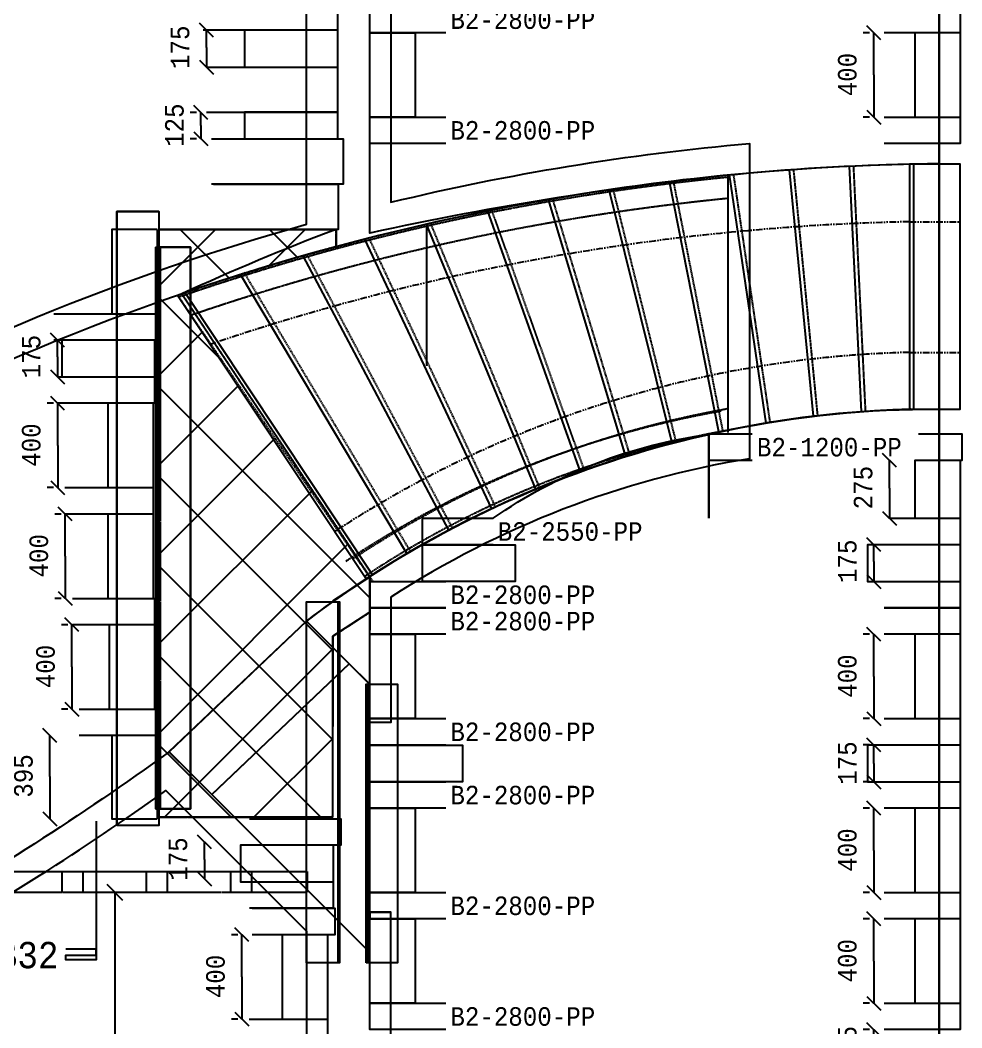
# Model space of a CAD drawing. Extents: x 0 to 40200, y 0 to 28450.
# Drawn here: x 17401 to 21867, y 15814 to 20593 of the extents above; entities that cross this region are included whole.
import ezdxf

# ---------------------------------------------------------------- set-up
doc = ezdxf.new("R2010")
doc.units = 0
doc.linetypes.add('HIDDEN2', pattern=[4.7625, 3.175, -1.5875])
doc.linetypes.add('PHANTOM', pattern=[63.5, 31.75, -6.35, 6.35, -6.35, 6.35, -6.35])
for name, color, linetype in [('BEAMS', 7, 'CONTINUOUS'), ('BLOCKS', 7, 'CONTINUOUS'), ('PAVING', 7, 'CONTINUOUS'), ('TITLE_BLOCK', 7, 'CONTINUOUS'), ('WALL$5', 7, 'CONTINUOUS')]:
    doc.layers.add(name, color=color, linetype=linetype)
doc.styles.add('CADFONT1', font='monotxt.shx', dxfattribs={"width": 0.901937})
doc.dimstyles.new('EXPERTCAD-ISO', dxfattribs={"dimtxt": 100, "dimasz": 127, "dimexe": 50, "dimexo": 50, "dimgap": 50, "dimtad": 1, "dimdec": 4, "dimzin": 0, "dimtxsty": 'STANDARD', "dimblk": 'EXPERTCADARROW', "dimblk1": 'EXPERTCADARROW', "dimblk2": 'EXPERTCADARROW', "dimcen": 0.09, "dimclrd": 92, "dimclre": 92, "dimclrt": 92, "dimazin": 3, "dimtfac": 1, "dimtdec": 4, "dimtmove": 0, "dimatfit": 3, "dimtolj": 1, "dimtzin": 0})

# ---------------------------------------------------------------- blocks, each defined once
blk = doc.blocks.new('*X8')
at = {"layer": 'BEAMS', "color": 92, "linetype": 'CONTINUOUS'}
for points in [[(16100, 16455.5), (16100, 16555.5)], [(16500, 16455.5), (16500, 16555.5)], [(16900, 16455.5), (16900, 16555.5)], [(17300, 16455.5), (17300, 16555.5)], [(17700, 16455.5), (17700, 16555.5)], [(18100, 16455.5), (18100, 16555.5)], [(18500, 16455.5), (18500, 16555.5)]]:
    blk.add_lwpolyline(points, dxfattribs=at)
blk = doc.blocks.new('*D22')
at = {"layer": 'BEAMS', "color": 92, "linetype": 'CONTINUOUS'}
for points in [[(17888.2, 16418), (17813.2, 16493)], [(17850.7, 14355.5), (17850.7, 16455.5)], [(17850.7, 14355.5), (17850.7, 12255.5)], [(17813.2, 12293), (17888.2, 12218)]]:
    blk.add_lwpolyline(points, dxfattribs=at)
at = {"layer": 'BEAMS', "color": 92, "linetype": 'CONTINUOUS', "insert": (17664.9, 14198), "char_height": 100, "attachment_point": 1, "rotation": 90, "style": 'CADFONT1'}
blk.add_mtext('4200', dxfattribs=at)
blk = doc.blocks.new('EXPERTCADARROW')
at = {"layer": 'TITLE_BLOCK', "color": 92, "linetype": 'CONTINUOUS'}
for points in [[(0, 0), (-1, 0)], [(-0.6, 0.6), (0.6, -0.6)]]:
    blk.add_lwpolyline(points, dxfattribs=at)
blk = doc.blocks.new('*D57')
at = {"layer": 'BEAMS', "color": 92, "linetype": 'CONTINUOUS'}
for points in [[(17679.3, 17692.6), (17613.3, 17758.6)], [(17626.3, 17725.6), (17596.3, 17725.6)], [(17646.3, 17525.6), (17646.3, 17725.6)], [(17646.3, 17525.6), (17646.3, 17325.6)], [(17613.3, 17358.6), (17679.3, 17292.6)], [(17626.3, 17325.6), (17596.3, 17325.6)]]:
    blk.add_lwpolyline(points, dxfattribs=at)
at = {"layer": 'BEAMS', "color": 92, "linetype": 'CONTINUOUS', "insert": (17476.7, 17424.4), "char_height": 88, "attachment_point": 1, "rotation": 90, "style": 'CADFONT1'}
blk.add_mtext('400', dxfattribs=at)
blk = doc.blocks.new('*D58')
at = {"layer": 'BEAMS', "color": 92, "linetype": 'CONTINUOUS'}
for points in [[(17574.8, 17167.6), (17508.8, 17233.6)], [(17541.8, 17006.4), (17541.8, 17200.6)], [(17541.8, 17006.4), (17541.8, 16805.5)], [(17508.8, 16838.5), (17574.8, 16772.5)]]:
    blk.add_lwpolyline(points, dxfattribs=at)
at = {"layer": 'BEAMS', "color": 92, "linetype": 'CONTINUOUS', "insert": (17372.2, 16905.2), "char_height": 88, "attachment_point": 1, "rotation": 90, "style": 'CADFONT1'}
blk.add_mtext('395', dxfattribs=at)
blk = doc.blocks.new('*D60')
at = {"layer": 'BEAMS', "color": 92, "linetype": 'CONTINUOUS'}
for points in [[(18432.5, 16255.5), (18402.5, 16255.5)], [(18485.5, 16222.5), (18419.5, 16288.5)], [(18452.5, 16055.5), (18452.5, 16255.5)], [(18452.5, 16055.5), (18452.5, 15855.5)], [(18419.5, 15888.5), (18485.5, 15822.5)], [(18432.5, 15855.5), (18402.5, 15855.5)]]:
    blk.add_lwpolyline(points, dxfattribs=at)
at = {"layer": 'BEAMS', "color": 92, "linetype": 'CONTINUOUS', "insert": (18282.9, 15954.3), "char_height": 88, "attachment_point": 1, "rotation": 90, "style": 'CADFONT1'}
blk.add_mtext('400', dxfattribs=at)
blk = doc.blocks.new('*D63')
at = {"layer": 'BEAMS', "color": 92, "linetype": 'CONTINUOUS'}
for points in [[(18307.7, 16661.9), (18241.7, 16727.9)], [(18274.7, 16612.4), (18274.7, 16694.9)], [(18274.7, 16612.4), (18274.7, 16519.9)], [(18241.7, 16552.9), (18307.7, 16486.9)]]:
    blk.add_lwpolyline(points, dxfattribs=at)
at = {"layer": 'BEAMS', "color": 92, "linetype": 'CONTINUOUS', "insert": (18105.1, 16511.2), "char_height": 88, "attachment_point": 1, "rotation": 90, "style": 'CADFONT1'}
blk.add_mtext('175', dxfattribs=at)
blk = doc.blocks.new('*D64')
at = {"layer": 'BEAMS', "color": 92, "linetype": 'CONTINUOUS'}
for points in [[(17611.7, 18742.6), (17545.7, 18808.6)], [(17558.7, 18775.6), (17528.7, 18775.6)], [(17578.7, 18575.6), (17578.7, 18775.6)], [(17578.7, 18575.6), (17578.7, 18375.6)], [(17545.7, 18408.6), (17611.7, 18342.6)], [(17558.7, 18375.6), (17528.7, 18375.6)]]:
    blk.add_lwpolyline(points, dxfattribs=at)
at = {"layer": 'BEAMS', "color": 92, "linetype": 'CONTINUOUS', "insert": (17409.1, 18474.4), "char_height": 88, "attachment_point": 1, "rotation": 90, "style": 'CADFONT1'}
blk.add_mtext('400', dxfattribs=at)
blk = doc.blocks.new('*D65')
at = {"layer": 'BEAMS', "color": 92, "linetype": 'CONTINUOUS'}
for points in [[(17647.6, 18217.6), (17581.6, 18283.6)], [(17594.6, 18250.6), (17564.6, 18250.6)], [(17614.6, 18050.6), (17614.6, 18250.6)], [(17614.6, 18050.6), (17614.6, 17850.6)], [(17581.6, 17883.6), (17647.6, 17817.6)], [(17594.6, 17850.6), (17564.6, 17850.6)]]:
    blk.add_lwpolyline(points, dxfattribs=at)
at = {"layer": 'BEAMS', "color": 92, "linetype": 'CONTINUOUS', "insert": (17445, 17949.4), "char_height": 88, "attachment_point": 1, "rotation": 90, "style": 'CADFONT1'}
blk.add_mtext('400', dxfattribs=at)
blk = doc.blocks.new('*D66')
at = {"layer": 'BEAMS', "color": 92, "linetype": 'CONTINUOUS'}
for points in [[(17611.4, 19042.6), (17545.4, 19108.6)], [(17578.4, 18995.2), (17578.4, 19075.6)], [(17578.4, 18995.2), (17578.4, 18900.6)], [(17545.4, 18933.6), (17611.4, 18867.6)]]:
    blk.add_lwpolyline(points, dxfattribs=at)
at = {"layer": 'BEAMS', "color": 92, "linetype": 'CONTINUOUS', "insert": (17408.8, 18894), "char_height": 88, "attachment_point": 1, "rotation": 90, "style": 'CADFONT1'}
blk.add_mtext('175', dxfattribs=at)
blk = doc.blocks.new('*D67')
at = {"layer": 'BEAMS', "color": 92, "linetype": 'CONTINUOUS'}
for points in [[(18290.8, 20122.1), (18224.8, 20188.1)], [(18237.8, 20155.1), (18207.8, 20155.1)], [(18257.8, 20092.8), (18257.8, 20155.1)], [(18257.8, 20092.8), (18257.8, 20030.6)], [(18237.8, 20030.6), (18207.8, 20030.6)], [(18224.8, 20063.6), (18290.8, 19997.6)]]:
    blk.add_lwpolyline(points, dxfattribs=at)
at = {"layer": 'BEAMS', "color": 92, "linetype": 'CONTINUOUS', "insert": (18088.2, 19991.6), "char_height": 88, "attachment_point": 1, "rotation": 90, "style": 'CADFONT1'}
blk.add_mtext('125', dxfattribs=at)
blk = doc.blocks.new('*D69')
at = {"layer": 'BEAMS', "color": 92, "linetype": 'CONTINUOUS'}
for points in [[(18317.3, 20512.1), (18251.3, 20578.1)], [(18284.3, 20462.4), (18284.3, 20545.1)], [(18284.3, 20462.4), (18284.3, 20370.1)], [(18251.3, 20403.1), (18317.3, 20337.1)]]:
    blk.add_lwpolyline(points, dxfattribs=at)
at = {"layer": 'BEAMS', "color": 92, "linetype": 'CONTINUOUS', "insert": (18114.7, 20361.2), "char_height": 88, "attachment_point": 1, "rotation": 90, "style": 'CADFONT1'}
blk.add_mtext('175', dxfattribs=at)
blk = doc.blocks.new('*D108')
at = {"layer": 'BEAMS', "color": 92, "linetype": 'CONTINUOUS'}
for points in [[(21482.1, 16297.1), (21416.1, 16363.1)], [(21429.1, 16330.1), (21399.1, 16330.1)], [(21449.1, 16130.1), (21449.1, 16330.1)], [(21449.1, 16130.1), (21449.1, 15930.1)], [(21416.1, 15963.1), (21482.1, 15897.1)], [(21429.1, 15930.1), (21399.1, 15930.1)]]:
    blk.add_lwpolyline(points, dxfattribs=at)
at = {"layer": 'BEAMS', "color": 92, "linetype": 'CONTINUOUS', "insert": (21279.5, 16028.9), "char_height": 88, "attachment_point": 1, "rotation": 90, "style": 'CADFONT1'}
blk.add_mtext('400', dxfattribs=at)
blk = doc.blocks.new('*D111')
at = {"layer": 'BEAMS', "color": 92, "linetype": 'CONTINUOUS'}
for points in [[(21482.1, 15772.1), (21416.1, 15838.1)], [(21429.1, 15805.1), (21399.1, 15805.1)], [(21449.1, 15717.6), (21449.1, 15805.1)], [(21449.1, 15717.6), (21449.1, 15630.1)], [(21429.1, 15630.1), (21399.1, 15630.1)], [(21416.1, 15663.1), (21482.1, 15597.1)]]:
    blk.add_lwpolyline(points, dxfattribs=at)
at = {"layer": 'BEAMS', "color": 92, "linetype": 'CONTINUOUS', "insert": (21279.5, 15616.4), "char_height": 88, "attachment_point": 1, "rotation": 90, "style": 'CADFONT1'}
blk.add_mtext('175', dxfattribs=at)
blk = doc.blocks.new('*D112')
at = {"layer": 'BEAMS', "color": 92, "linetype": 'CONTINUOUS'}
for points in [[(21482.1, 17647.1), (21416.1, 17713.1)], [(21429.1, 17680.1), (21399.1, 17680.1)], [(21449.1, 17480.1), (21449.1, 17680.1)], [(21449.1, 17480.1), (21449.1, 17280.1)], [(21416.1, 17313.1), (21482.1, 17247.1)], [(21429.1, 17280.1), (21399.1, 17280.1)]]:
    blk.add_lwpolyline(points, dxfattribs=at)
at = {"layer": 'BEAMS', "color": 92, "linetype": 'CONTINUOUS', "insert": (21279.5, 17378.9), "char_height": 88, "attachment_point": 1, "rotation": 90, "style": 'CADFONT1'}
blk.add_mtext('400', dxfattribs=at)
blk = doc.blocks.new('*D113')
at = {"layer": 'BEAMS', "color": 92, "linetype": 'CONTINUOUS'}
for points in [[(21482.1, 17122.1), (21416.1, 17188.1)], [(21429.1, 17155.1), (21399.1, 17155.1)], [(21449.1, 17067.6), (21449.1, 17155.1)], [(21449.1, 17067.6), (21449.1, 16980.1)], [(21429.1, 16980.1), (21399.1, 16980.1)], [(21416.1, 17013.1), (21482.1, 16947.1)]]:
    blk.add_lwpolyline(points, dxfattribs=at)
at = {"layer": 'BEAMS', "color": 92, "linetype": 'CONTINUOUS', "insert": (21279.5, 16966.4), "char_height": 88, "attachment_point": 1, "rotation": 90, "style": 'CADFONT1'}
blk.add_mtext('175', dxfattribs=at)
blk = doc.blocks.new('*D114')
at = {"layer": 'BEAMS', "color": 92, "linetype": 'CONTINUOUS'}
for points in [[(21482.1, 16822.1), (21416.1, 16888.1)], [(21429.1, 16855.1), (21399.1, 16855.1)], [(21449.1, 16655.1), (21449.1, 16855.1)], [(21449.1, 16655.1), (21449.1, 16455.1)], [(21416.1, 16488.1), (21482.1, 16422.1)], [(21429.1, 16455.1), (21399.1, 16455.1)]]:
    blk.add_lwpolyline(points, dxfattribs=at)
at = {"layer": 'BEAMS', "color": 92, "linetype": 'CONTINUOUS', "insert": (21279.5, 16553.9), "char_height": 88, "attachment_point": 1, "rotation": 90, "style": 'CADFONT1'}
blk.add_mtext('400', dxfattribs=at)
blk = doc.blocks.new('*D122')
at = {"layer": 'BEAMS', "color": 92, "linetype": 'CONTINUOUS'}
for points in [[(21557, 18472.1), (21491, 18538.1)], [(21524, 18373.9), (21524, 18505.1)], [(21524, 18373.9), (21524, 18230.1)], [(21491, 18263.1), (21557, 18197.1)]]:
    blk.add_lwpolyline(points, dxfattribs=at)
at = {"layer": 'BEAMS', "color": 92, "linetype": 'CONTINUOUS', "insert": (21354.4, 18272.7), "char_height": 88, "attachment_point": 1, "rotation": 90, "style": 'CADFONT1'}
blk.add_mtext('275', dxfattribs=at)
blk = doc.blocks.new('*D123')
at = {"layer": 'BEAMS', "color": 92, "linetype": 'CONTINUOUS'}
for points in [[(21482.1, 18072.1), (21416.1, 18138.1)], [(21449.1, 18024.6), (21449.1, 18105.1)], [(21449.1, 18024.6), (21449.1, 17930.1)], [(21416.1, 17963.1), (21482.1, 17897.1)]]:
    blk.add_lwpolyline(points, dxfattribs=at)
at = {"layer": 'BEAMS', "color": 92, "linetype": 'CONTINUOUS', "insert": (21279.5, 17923.4), "char_height": 88, "attachment_point": 1, "rotation": 90, "style": 'CADFONT1'}
blk.add_mtext('175', dxfattribs=at)
blk = doc.blocks.new('*D124')
at = {"layer": 'BEAMS', "color": 92, "linetype": 'CONTINUOUS'}
for points in [[(21482.1, 20499.7), (21416.1, 20565.7)], [(21429.1, 20532.7), (21399.1, 20532.7)], [(21449.1, 20332.7), (21449.1, 20532.7)], [(21449.1, 20332.7), (21449.1, 20132.7)], [(21429.1, 20132.7), (21399.1, 20132.7)], [(21416.1, 20165.7), (21482.1, 20099.7)]]:
    blk.add_lwpolyline(points, dxfattribs=at)
at = {"layer": 'BEAMS', "color": 92, "linetype": 'CONTINUOUS', "insert": (21279.5, 20231.5), "char_height": 88, "attachment_point": 1, "rotation": 90, "style": 'CADFONT1'}
blk.add_mtext('400', dxfattribs=at)

msp = doc.modelspace()

# ---------------------------------------------------------------- hatches: boundary and pattern name
at = {"layer": 'BEAMS', "linetype": 'CONTINUOUS'}
h = msp.add_hatch(dxfattribs=at)
h.set_pattern_fill('ExpertCAD', color=92, scale=400, angle=450, style=0, pattern_type=0)
h.set_pattern_definition([(450, (0, 0), (-400, 1e-13), [])])
h.paths.add_polyline_path([(18761.27274, 16555.50053), (18761.27274, 16455.50053), (15709.88391, 16455.50053), (15709.88391, 16555.50053)])
at = {"layer": 'PAVING', "linetype": 'CONTINUOUS'}
h = msp.add_hatch(dxfattribs=at)
h.set_pattern_fill('ExpertCAD', color=1, scale=300, angle=-45, style=0, pattern_type=0)
h.set_pattern_definition([(-45, (0, 0), (212.132, 212.132), [])])
h.paths.add_polyline_path([(18058.68609, 16812.39419), (18882.88506, 16812.39419), (18884.30607, 17671.44799), (19059.11407, 17785.33973), (19058.5959, 17952.0946), (18147.74166, 19287.422), (18147.74166, 19287.422, -0.0172286447), (18899.11407, 19518.19488), (18899.11407, 19600.59903), (18058.68609, 19600.59903)])
h = msp.add_hatch(dxfattribs=at)
h.set_pattern_fill('ExpertCAD', color=1, scale=300, angle=45, style=0, pattern_type=0)
h.set_pattern_definition([(45, (0, 0), (-212.132, 212.132), [])])
h.paths.add_polyline_path([(18058.68609, 16812.39419), (18882.88506, 16812.39419), (18884.30607, 17671.44799), (19059.11407, 17785.33973), (19058.5959, 17952.0946), (18147.74166, 19287.422), (18147.74166, 19287.422, -0.0172286447), (18899.11407, 19518.19488), (18899.11407, 19600.59903), (18058.68609, 19600.59903)])

# ---------------------------------------------------------------- linework, layer by layer
at = {"layer": 'BEAMS', "color": 172, "linetype": 'CONTINUOUS'}
for points in [[(18269.23226, 20760.09903), (18906.38389, 20760.09903), (18906.38389, 20545.09903), (18269.23226, 20545.09903)], [(19419.11407, 20532.66723), (19059.11407, 20532.66723), (19059.11407, 20657.66723), (19419.11407, 20657.66723)], [(21499.11407, 20657.66723), (21859.11407, 20657.66723), (21859.11407, 20532.66723), (21499.11407, 20532.66723)], [(18284.26377, 20370.09903), (18905.46926, 20370.09903), (18905.46926, 20155.09903), (18284.26377, 20155.09903)], [(19419.11407, 20007.66723), (19059.11407, 20007.66723), (19059.11407, 20132.66723), (19419.11407, 20132.66723)], [(21499.11407, 20132.66723), (21859.11407, 20132.66723), (21859.11407, 20007.66723), (21499.11407, 20007.66723)], [(18307.79859, 20030.59903), (18932.04061, 20030.59903), (18932.04061, 19815.59903), (18307.79859, 19815.59903)], [(18318.07153, 19815.59903), (18908.40533, 19815.59903), (18908.40533, 19600.59903), (18318.07153, 19600.59903)], [(17560.94664, 19200.59903), (18051.22933, 19200.59903), (18051.22933, 19075.59903), (17560.94664, 19075.59903)], [(17578.43091, 18900.59903), (18037.78467, 18900.59903), (18037.78467, 18775.59903), (17578.43091, 18775.59903)], [(20873.10459, 18505.09175), (20666.86459, 18505.09175), (20666.86459, 18630.09175), (20873.10459, 18630.09175)], [(21660.62459, 18630.09175), (21866.86459, 18630.09175), (21866.86459, 18505.09175), (21660.62459, 18505.09175)], [(17612.54991, 18375.59903), (18031.00721, 18375.59903), (18031.00721, 18250.59903), (17612.54991, 18250.59903)], [(19643.56346, 18105.09175), (19308.80346, 18105.09175), (19308.80346, 18230.09175), (19643.56346, 18230.09175)], [(21524.04346, 18230.09175), (21858.80346, 18230.09175), (21858.80346, 18105.09175), (21524.04346, 18105.09175)], [(19419.11407, 17805.09175), (19059.11407, 17805.09175), (19059.11407, 17930.09175), (19419.11407, 17930.09175)], [(21499.11407, 17930.09175), (21859.11407, 17930.09175), (21859.11407, 17805.09175), (21499.11407, 17805.09175)], [(17648.45636, 17850.59903), (18037.29691, 17850.59903), (18037.29691, 17725.59903), (17648.45636, 17725.59903)], [(19419.11407, 17680.09175), (19059.11407, 17680.09175), (19059.11407, 17805.09175), (19419.11407, 17805.09175)], [(21499.11407, 17805.09175), (21859.11407, 17805.09175), (21859.11407, 17680.09175), (21499.11407, 17680.09175)], [(17680.16113, 17325.59903), (18047.6761, 17325.59903), (18047.6761, 17200.59903), (17680.16113, 17200.59903)], [(19419.11407, 17155.09175), (19059.11407, 17155.09175), (19059.11407, 17280.09175), (19419.11407, 17280.09175)], [(21499.11407, 17280.09175), (21859.11407, 17280.09175), (21859.11407, 17155.09175), (21499.11407, 17155.09175)], [(19419.11407, 16855.09175), (19059.11407, 16855.09175), (19059.11407, 16980.09175), (19419.11407, 16980.09175)], [(21499.11407, 16980.09175), (21859.11407, 16980.09175), (21859.11407, 16855.09175), (21499.11407, 16855.09175)], [(18489.18602, 16805.50053), (18921.85115, 16805.50053), (18921.85115, 16680.50053), (18489.18602, 16680.50053)], [(18488.08669, 16505.50053), (18885.83213, 16505.50053), (18885.83213, 16380.50053), (18488.08669, 16380.50053)], [(19419.11407, 16330.09175), (19059.11407, 16330.09175), (19059.11407, 16455.09175), (19419.11407, 16455.09175)], [(21499.11407, 16455.09175), (21859.11407, 16455.09175), (21859.11407, 16330.09175), (21499.11407, 16330.09175)], [(18501.32774, 16380.50053), (18893.71358, 16380.50053), (18893.71358, 16255.50053), (18501.32774, 16255.50053)], [(19419.11407, 15805.09175), (19059.11407, 15805.09175), (19059.11407, 15930.09175), (19419.11407, 15930.09175)], [(21499.11407, 15930.09175), (21859.11407, 15930.09175), (21859.11407, 15805.09175), (21499.11407, 15805.09175)], [(18486.41332, 15855.50053), (18858.67584, 15855.50053), (18858.67584, 15730.50053), (18486.41332, 15730.50053)]]:
    msp.add_lwpolyline(points, dxfattribs=at)
at = {"layer": 'BEAMS', "color": 1, "linetype": 'HIDDEN2'}
msp.add_lwpolyline([(18761.27274, 16555.50053), (18761.27274, 16455.50053), (15709.88391, 16455.50053), (15709.88391, 16555.50053), (18761.27274, 16555.50053)], dxfattribs=at)
at = {"layer": 'BLOCKS', "color": 11, "linetype": 'CONTINUOUS'}
for points in [[(18905.46926, 20545.09903), (18465.46926, 20545.09903), (18465.46926, 20370.09903), (18905.46926, 20370.09903)], [(18905.46926, 20545.09903), (18905.46926, 20370.09903)], [(19059.11407, 20132.66723), (19059.11407, 20532.66723)], [(19059.11407, 20532.66723), (19274.11407, 20532.66723), (19274.11407, 20132.66723), (19059.11407, 20132.66723)], [(21859.11407, 20532.66723), (21644.11407, 20532.66723), (21644.11407, 20132.66723), (21859.11407, 20132.66723)], [(21859.11407, 20532.66723), (21859.11407, 20132.66723)], [(18905.04061, 20155.59903), (18465.04061, 20155.59903), (18465.04061, 20030.59903), (18905.04061, 20030.59903)], [(18905.04061, 20155.59903), (18905.04061, 20030.59903)], [(18051.22933, 19600.59903), (17836.22933, 19600.59903), (17836.22933, 19200.59903), (18051.22933, 19200.59903)], [(18051.22933, 19600.59903), (18051.22933, 19200.59903)], [(18037.78467, 19075.59903), (17597.78467, 19075.59903), (17597.78467, 18900.59903), (18037.78467, 18900.59903)], [(18037.78467, 19075.59903), (18037.78467, 18900.59903)], [(18031.00721, 18775.59903), (17816.00721, 18775.59903), (17816.00721, 18375.59903), (18031.00721, 18375.59903)], [(18031.00721, 18775.59903), (18031.00721, 18375.59903)], [(20666.86459, 18230.09175), (20666.86459, 18505.09175)], [(21858.86459, 18505.09175), (21643.86459, 18505.09175), (21643.86459, 18230.09175), (21858.86459, 18230.09175)], [(21858.86459, 18505.09175), (21858.86459, 18230.09175)], [(18031.29691, 18250.59903), (17816.29691, 18250.59903), (17816.29691, 17850.59903), (18031.29691, 17850.59903)], [(18031.29691, 18250.59903), (18031.29691, 17850.59903)], [(19308.80346, 17930.09175), (19308.80346, 18105.09175)], [(19308.80346, 18105.09175), (19748.80346, 18105.09175), (19748.80346, 17930.09175), (19308.80346, 17930.09175)], [(21858.80346, 18105.09175), (21418.80346, 18105.09175), (21418.80346, 17930.09175), (21858.80346, 17930.09175)], [(21858.80346, 18105.09175), (21858.80346, 17930.09175)], [(18037.6761, 17725.59903), (17822.6761, 17725.59903), (17822.6761, 17325.59903), (18037.6761, 17325.59903)], [(18037.6761, 17725.59903), (18037.6761, 17325.59903)], [(19059.11407, 17280.09175), (19059.11407, 17680.09175)], [(19059.11407, 17680.09175), (19274.11407, 17680.09175), (19274.11407, 17280.09175), (19059.11407, 17280.09175)], [(21859.11407, 17680.09175), (21644.11407, 17680.09175), (21644.11407, 17280.09175), (21859.11407, 17280.09175)], [(21859.11407, 17680.09175), (21859.11407, 17280.09175)], [(18050.85115, 17200.50053), (17835.85115, 17200.50053), (17835.85115, 16805.50053), (18050.85115, 16805.50053)], [(18050.85115, 17200.50053), (18050.85115, 16805.50053)], [(19059.11407, 16980.09175), (19059.11407, 17155.09175)], [(19059.11407, 17155.09175), (19499.11407, 17155.09175), (19499.11407, 16980.09175), (19059.11407, 16980.09175)], [(21859.11407, 17155.09175), (21419.11407, 17155.09175), (21419.11407, 16980.09175), (21859.11407, 16980.09175)], [(21859.11407, 17155.09175), (21859.11407, 16980.09175)], [(19059.11407, 16455.09175), (19059.11407, 16855.09175)], [(19059.11407, 16855.09175), (19274.11407, 16855.09175), (19274.11407, 16455.09175), (19059.11407, 16455.09175)], [(21859.11407, 16855.09175), (21644.11407, 16855.09175), (21644.11407, 16455.09175), (21859.11407, 16455.09175)], [(21859.11407, 16855.09175), (21859.11407, 16455.09175)], [(18885.83213, 16680.50053), (18445.83213, 16680.50053), (18445.83213, 16505.50053), (18885.83213, 16505.50053)], [(18885.83213, 16680.50053), (18885.83213, 16505.50053)], [(19059.11407, 15930.09175), (19059.11407, 16330.09175)], [(19059.11407, 16330.09175), (19274.11407, 16330.09175), (19274.11407, 15930.09175), (19059.11407, 15930.09175)], [(21859.11407, 16330.09175), (21644.11407, 16330.09175), (21644.11407, 15930.09175), (21859.11407, 15930.09175)], [(21859.11407, 16330.09175), (21859.11407, 15930.09175)], [(18858.67584, 16255.50053), (18643.67584, 16255.50053), (18643.67584, 15855.50053), (18858.67584, 15855.50053)], [(18858.67584, 16255.50053), (18858.67584, 15855.50053)]]:
    msp.add_lwpolyline(points, dxfattribs=at)
for points in [[(20859.11407, 19867.11996), (20859.11407, 19867.11996, 0.0291259486), (19059.11407, 19582.66723), (19059.11407, 20007.66723)], [(19643.86459, 18230.09175), (19643.86459, 18230.09175, -0.1200170526), (20666.86459, 18628.36166), (20666.86459, 18230.09175)]]:
    msp.add_lwpolyline(points, format="xyb", dxfattribs=at)
at = {"layer": 'PAVING', "color": 2, "linetype": 'CONTINUOUS'}
for p, q in [((20859.11407, 20007.66723), (20859.11407, 19867.11996)), ((19328.0956, 19625.06721), (19328.0956, 18953.47102)), ((18759.11407, 17743.09175), (19058.10902, 17444.0968)), ((19058.13993, 17261.80341), (19058.10902, 17444.0968)), ((18106.42609, 17122.76948), (18206.61443, 17022.58115)), ((19058.13993, 16361.80341), (19158.13993, 16361.80341))]:
    msp.add_line(p, q, dxfattribs=at)
at = {"layer": 'PAVING', "color": 92, "linetype": 'CONTINUOUS'}
for p, q in [((21163.80614, 18714.16405), (21049.59115, 19882.47579)), ((21390.60901, 18735.85275), (21333.90041, 19899.43689)), ((21618.18534, 19909.28779), (21618.18534, 18747.06829)), ((20938.25669, 18682.05006), (20764.98156, 19858.34392)), ((20492.82286, 18586.84658), (20193.7742, 19788.11776)), ((20714.43781, 18639.58046), (20479.7986, 19826.93925)), ((20273.88046, 18523.96122), (19906.64756, 19741.69275)), ((20058.07351, 18451.05837), (19618.16757, 19687.43407)), ((19845.85828, 18368.29295), (19328.0956, 19625.06721)), ((19637.68346, 18275.84048), (19036.20867, 19554.27234)), ((19433.98927, 18173.89673), (18742.30302, 19474.68336)), ((19235.20653, 18062.6773), (18446.19818, 19385.88699)), ((18183.23706, 19299.61175), (19072.21656, 17962.1814))]:
    msp.add_line(p, q, dxfattribs=at)
at = {"layer": 'PAVING', "color": 13, "linetype": 'HIDDEN2'}
for p, q in [((21183.71125, 18716.10998), (21069.49625, 19884.42173)), ((21410.5853, 18736.82631), (21353.8767, 19900.41046)), ((21638.18534, 19909.28779), (21638.18534, 18747.06829)), ((20958.04317, 18684.96472), (20784.76804, 19861.25859)), ((20512.23053, 18591.67799), (20213.18187, 19792.94917)), ((20734.05837, 18643.45776), (20499.41916, 19830.81656)), ((20293.02868, 18529.73577), (19925.79579, 19747.4673)), ((20076.91633, 18457.76269), (19637.01039, 19694.1384)), ((19864.35045, 18375.91131), (19346.58778, 19632.68557)), ((19655.7806, 18284.3548), (19054.30581, 19562.78666)), ((19451.64796, 18183.28665), (18759.96172, 19484.07328)), ((19252.38449, 18072.92024), (18463.37614, 19396.12993)), ((18153.46122, 19278.81717), (18210.67567, 19192.74056)), ((18153.46122, 19278.81717), (18210.67567, 19192.74056)), ((18164.39783, 19298.49323), (19075.77024, 17927.37373))]:
    msp.add_line(p, q, dxfattribs=at)
at = {"layer": 'PAVING', "color": 13, "linetype": 'CONTINUOUS'}
for p, q in [((21759.11407, 18707.39419), (21759.11407, 19911.542)), ((19039.80346, 17945.35447), (18147.74166, 19287.422)), ((18759.11407, 17743.09175), (18106.98539, 17122.21018)), ((18308.75517, 16918.98997), (18961.62687, 17540.57896))]:
    msp.add_line(p, q, dxfattribs=at)
at = {"layer": 'PAVING', "color": 2, "linetype": 'HIDDEN2'}
msp.add_line((20759.11407, 18637.81384), (20759.11407, 19857.77083), dxfattribs=at)
at = {"layer": 'PAVING', "color": 13, "linetype": 'PHANTOM'}
for p, q in [((21618.18534, 19636.55437), (21859.11407, 19636.55437)), ((21618.18534, 19017.15614), (21859.11407, 19017.15614))]:
    msp.add_line(p, q, dxfattribs=at)
at = {"layer": 'PAVING', "color": 1, "linetype": 'CONTINUOUS'}
msp.add_lwpolyline([(21618.18534, 18747.06829), (21859.18534, 18747.06829), (21859.18534, 19909.28779), (21618.18534, 19909.28779)], dxfattribs=at)
at = {"layer": 'PAVING', "color": 2, "linetype": 'HIDDEN2'}
msp.add_lwpolyline([(18058.68609, 16812.39419), (18882.88506, 16812.39419), (18884.30607, 17671.44799), (19059.11407, 17785.33973), (19058.5959, 17952.0946), (18147.74166, 19287.422), (18147.74166, 19287.422, -0.0172286447), (18899.11407, 19518.19488), (18899.11407, 19600.59903), (18058.68609, 19600.59903), (18058.68609, 16812.39419)], format="xyb", dxfattribs=at)
at = {"layer": 'PAVING', "color": 2, "linetype": 'CONTINUOUS'}
for centre, radius, start, end in [((21871.11407, 8503.09175), 11409, 91.2703073, 109.047624872), ((21747.65791, 13805.41951), 4943.3446, 91.42003199, 123.20961099), ((21733.47573, 13831.74597), 4913.8023, 101.43702581, 127.25097649)]:
    msp.add_arc(centre, radius, start, end, dxfattribs=at)
at = {"layer": 'PAVING', "color": 13, "linetype": 'CONTINUOUS'}
msp.add_arc((21871.11407, 8503.09175), 11409, 90.557583508, 95.088932867, dxfattribs=at)
at = {"layer": 'PAVING', "color": 13, "linetype": 'HIDDEN2'}
for centre, radius, start, end in [((21871.11407, 8503.09175), 11399, 95.598245087, 109.034565401), ((21871.11407, 8503.09175), 11299, 95.647951857, 108.902655786), ((21542.11407, 14119.87587), 4690, 100.0197252, 123.61167568), ((21575.11407, 14131.09175), 4690, 100.0197252, 123.61167568), ((21575.11407, 14131.09175), 4590, 100.24034832, 123.61167568)]:
    msp.add_arc(centre, radius, start, end, dxfattribs=at)
at = {"layer": 'PAVING', "color": 13, "linetype": 'PHANTOM'}
for centre, radius, start, end in [((21843.15198, 8611.47414), 11027.37521, 91.168957494, 108.729296572), ((21747.65791, 13805.41951), 5213.3446, 91.42003199, 123.20961099)]:
    msp.add_arc(centre, radius, start, end, dxfattribs=at)
at = {"layer": 'TITLE_BLOCK', "color": 211, "linetype": 'CONTINUOUS'}
for p, q in [((18907.96432, 17834.79381), (18907.96432, 16123.24135)), ((19047.65089, 17444.0968), (19049.59497, 16122.0916))]:
    msp.add_line(p, q, dxfattribs=at)
at = {"layer": 'TITLE_BLOCK', "color": 172, "linetype": 'CONTINUOUS'}
for points in [[(16751.90221, 12255.50053), (16751.90221, 12255.50053, 0.1018814118), (15691.87017, 16603.78556), (15691.87017, 16603.78556, 0.0415260187), (14769.34947, 18195.80432), (14769.34947, 18195.80432, -0.0699987082), (13416.55369, 20743.17208), (13416.55369, 20743.17208, -0.0774566221), (12806.88668, 23855.09903), (18759.11407, 23855.09903), (18759.11407, 22647.59903), (19159.11407, 22647.09903), (19159.11407, 24305.09175), (21759.11407, 24305.09175), (21759.11407, 11805.09175), (20978.83092, 11805.09175)], [(16263.51301, 18599.33914), (16263.51301, 18599.33914, -0.0586064102), (18759.11407, 19624.91071), (18759.11407, 21747.09903), (19159.11407, 21747.09903), (19159.11407, 19729.15326), (19159.11407, 19729.15326, -0.0373423199), (20859.11407, 20007.66723), (20859.11407, 18512.97993), (20859.11407, 18512.97993, 0.1037195897), (19159.11407, 17856.21511), (19158.13993, 17261.80341), (19059.11407, 17261.80341), (19059.11407, 17444.0968), (18961.62687, 17540.57896), (18309.49819, 16919.69739)], [(20759.11407, 18648.9138), (20759.11407, 19857.77083), (20759.11407, 19857.77083, 0.0378722032), (19059.11407, 19560.12286), (19059.11407, 19560.12286, 0.0648736163), (16319.73384, 18470.41128), (16263.51301, 18599.33914)], [(18106.42609, 17122.76948), (18486.91812, 17483.93822), (18759.11407, 17743.09175), (18759.11407, 17743.09175, -0.0186199235), (19058.37109, 17953.54998), (19058.37109, 17953.54998, -0.0941391021), (20759.11407, 18647.97608), (20759.11407, 18647.97608, -0.0536557169), (21759.11407, 18747.06829)], [(20678.83092, 11805.09175), (19159.11407, 11805.09175), (19158.13993, 16361.80341), (19059.11407, 16361.80341), (19053.9282, 16175.26737), (18106.98539, 17122.21018), (18106.98539, 17122.21018, -0.0281282808), (16806.26707, 16287.39419), (16872.88338, 16167.78447), (16872.88338, 16167.78447, 0.0275366811), (18092.43161, 16938.77406), (18759.11407, 16272.0916), (18759.11407, 12255.50053), (16751.90221, 12255.50053)]]:
    msp.add_lwpolyline(points, format="xyb", dxfattribs=at)
msp.add_lwpolyline([(19159.11407, 11805.09175), (20678.83092, 11805.09175), (20978.83092, 11805.09175), (21759.11407, 11805.09175), (21759.11407, 24305.09175), (19159.11407, 24305.09175)], dxfattribs=at)
at = {"layer": 'TITLE_BLOCK', "color": 211, "linetype": 'CONTINUOUS'}
for points in [[(17858.68609, 16773.17701), (17858.68609, 19684.7154), (18058.68609, 19684.7154), (18058.68609, 16773.17701), (17858.68609, 16773.17701)], [(18058.68609, 19515.47584), (18208.68609, 19515.47584), (18208.68609, 16852.18433), (18058.68609, 16852.18433), (18058.68609, 19515.47584)], [(18759.11407, 16122.0916), (18759.11407, 17834.79381), (18915.96432, 17834.79381), (18915.96432, 16122.0916), (18759.11407, 16122.0916)], [(19041.59497, 16122.0916), (19041.59497, 17444.0968), (19189.65089, 17444.0968), (19189.65089, 16122.0916), (19041.59497, 16122.0916)], [(17760.65111, 16794.42862), (17760.65111, 16136.73333), (17617.33514, 16136.73333), (17617.33514, 16158.78194), (17760.65111, 16158.78194), (17760.65111, 16186.34271), (17617.33514, 16186.34271)]]:
    msp.add_lwpolyline(points, dxfattribs=at)
at = {"layer": 'WALL$5', "color": 1, "linetype": 'CONTINUOUS'}
for p, q in [((17858.68609, 19684.7154), (17858.68609, 16773.17701)), ((18058.68609, 19684.7154), (17858.68609, 19684.7154)), ((18058.68609, 19684.7154), (18058.68609, 16773.17701)), ((18042.68609, 19515.47584), (18042.68609, 16852.18433)), ((18042.68609, 19515.47584), (18058.68609, 19515.47584)), ((18050.68609, 16852.18433), (18050.68609, 19515.47584)), ((19072.21656, 17962.1814), (18183.23706, 19299.61175)), ((18907.96432, 17834.79381), (18907.96432, 16122.0916)), ((19047.65089, 17444.0968), (19049.59497, 16122.0916)), ((18042.68609, 16852.18433), (18058.68609, 16852.18433)), ((18058.68609, 16773.17701), (17858.68609, 16773.17701))]:
    msp.add_line(p, q, dxfattribs=at)
at = {"layer": 'WALL$5', "color": 1, "linetype": 'HIDDEN2'}
msp.add_line((18066.68609, 16852.18433), (18066.68609, 19515.47584), dxfattribs=at)
at = {"layer": 'WALL$5', "color": 13, "linetype": 'CONTINUOUS'}
msp.add_line((18884.30607, 17838.54046), (19059.11407, 17952.4322), dxfattribs=at)
at = {"layer": 'WALL$5', "color": 92, "linetype": 'CONTINUOUS'}
msp.add_line((19059.11407, 17916.3025), (19059.11407, 17699.89419), dxfattribs=at)
at = {"layer": 'WALL$5', "color": 13, "linetype": 'CONTINUOUS'}
msp.add_lwpolyline([(18058.68609, 19600.59903), (18899.11407, 19600.59903), (18899.11407, 19600.59903, 0.0172701422), (18167.28496, 19294.14967), (18230.24902, 19199.42302), (19058.59241, 17953.21701), (19059.11407, 17785.33972), (18884.30607, 17671.44799), (18882.88506, 16812.39419), (18058.68609, 16812.39419), (18058.68609, 19600.59903)], format="xyb", dxfattribs=at)
at = {"layer": 'WALL$5', "color": 92, "linetype": 'CONTINUOUS'}
msp.add_lwpolyline([(18884.30607, 17671.44799), (18882.88506, 16812.39419), (18058.68609, 16812.39419), (18058.68609, 19600.59903), (18899.11407, 19600.59903), (18899.11407, 19518.19488), (18899.11407, 19518.19488, 0.0167756067), (18167.28496, 19294.14967), (18230.24902, 19199.42302), (19058.59241, 17953.21701), (19059.11407, 17785.33972), (18884.30607, 17671.44799)], format="xyb", dxfattribs=at)
at = {"layer": 'WALL$5', "color": 1, "linetype": 'CONTINUOUS'}
msp.add_lwpolyline([(18208.68609, 16852.18433), (18208.68609, 19515.47584), (18058.68609, 19515.47584), (18058.68609, 16852.18433), (18208.68609, 16852.18433)], dxfattribs=at)

# ---------------------------------------------------------------- block references
at = {"layer": 'BEAMS', "color": 92}
msp.add_blockref('*X8', (0, 0), dxfattribs=at)

# ---------------------------------------------------------------- texts
at = {"layer": 'BEAMS', "color": 1, "linetype": 'CONTINUOUS', "char_height": 88, "attachment_point": 1, "style": 'CADFONT1'}
for s, insert in [('B2-2800-PP', (19441.11407, 20639.16723)), ('B2-2800-PP', (19441.11407, 20114.16723)), ('B2-1200-PP', (20895.10459, 18611.59175)), ('B2-2550-PP', (19665.56346, 18211.59175)), ('B2-2800-PP', (19441.11407, 17911.59175)), ('B2-2800-PP', (19441.11407, 17786.59175)), ('B2-2800-PP', (19441.11407, 17261.59175)), ('B2-2800-PP', (19441.11407, 16961.59175)), ('B2-2800-PP', (19441.11407, 16436.59175)), ('B2-2800-PP', (19441.11407, 15911.59175))]:
    msp.add_mtext(s, dxfattribs=dict(at, insert=insert))
at = {"layer": 'BLOCKS', "color": 1, "linetype": 'CONTINUOUS', "insert": (17192.33685, 16221.28169), "char_height": 124.999496, "attachment_point": 1, "style": 'CADFONT1'}
msp.add_mtext('BB32', dxfattribs=at)

# ---------------------------------------------------------------- dimensions: what is measured, and where the dimension line sits
at = {"layer": 'BEAMS', "color": 92, "linetype": 'CONTINUOUS'}
for base, p1, p2, text, override, picture, middle, dimtype in [((18284.26377, 20545.09903), (18284.26377, 20370.09903), (18284.26377, 20545.09903), '175', {"dimtxt": 88, "dimasz": 55, "dimgap": 81.6, "dimtxsty": 'CADFONT1', "dimse2": 1}, '*D69', (18284.26377, 20462.41568), 160), ((21449.11407, 20532.66723), (21479.11407, 20132.66723), (21479.11407, 20532.66723), '400', {"dimtxt": 88, "dimasz": 55, "dimgap": 81.6, "dimtxsty": 'CADFONT1'}, '*D124', (21449.11407, 20332.66723), 161), ((18257.79859, 20155.09903), (18287.79859, 20030.59903), (18287.79859, 20155.09903), '125', {"dimtxt": 88, "dimasz": 55, "dimgap": 81.6, "dimtxsty": 'CADFONT1'}, '*D67', (18257.79859, 20092.84903), 161), ((17578.43091, 19075.59903), (17578.43091, 18900.59903), (17578.43091, 19075.59903), '175', {"dimtxt": 88, "dimasz": 55, "dimgap": 81.6, "dimtxsty": 'CADFONT1', "dimse2": 1}, '*D66', (17578.43091, 18995.1852), 160), ((17578.68104, 18775.59903), (17608.68104, 18375.59903), (17608.68104, 18775.59903), '400', {"dimtxt": 88, "dimasz": 55, "dimgap": 81.6, "dimtxsty": 'CADFONT1'}, '*D64', (17578.68104, 18575.59903), 161), ((21524.04346, 18505.09175), (21524.04346, 18230.09175), (21524.04346, 18505.09175), '275', {"dimtxt": 88, "dimasz": 55, "dimgap": 81.6, "dimtxsty": 'CADFONT1', "dimse2": 1}, '*D122', (21524.04346, 18373.89956), 160), ((17614.58749, 18250.59903), (17644.58749, 17850.59903), (17644.58749, 18250.59903), '400', {"dimtxt": 88, "dimasz": 55, "dimgap": 81.6, "dimtxsty": 'CADFONT1'}, '*D65', (17614.58749, 18050.59903), 161), ((21449.11407, 18105.09175), (21449.11407, 17930.09175), (21449.11407, 18105.09175), '175', {"dimtxt": 88, "dimasz": 55, "dimgap": 81.6, "dimtxsty": 'CADFONT1', "dimse2": 1}, '*D123', (21449.11407, 18024.64956), 160), ((17646.29225, 17725.59903), (17676.29225, 17325.59903), (17676.29225, 17725.59903), '400', {"dimtxt": 88, "dimasz": 55, "dimgap": 81.6, "dimtxsty": 'CADFONT1'}, '*D57', (17646.29225, 17525.59903), 161), ((21449.11407, 17680.09175), (21479.11407, 17280.09175), (21479.11407, 17680.09175), '400', {"dimtxt": 88, "dimasz": 55, "dimgap": 81.6, "dimtxsty": 'CADFONT1'}, '*D112', (21449.11407, 17480.09175), 161), ((17541.83287, 17200.59903), (17541.83287, 16805.50053), (17541.83287, 17200.59903), '395', {"dimtxt": 88, "dimasz": 55, "dimgap": 81.6, "dimtxsty": 'CADFONT1', "dimse2": 1}, '*D58', (17541.83287, 17006.38589), 160), ((21449.11407, 17155.09175), (21479.11407, 16980.09175), (21479.11407, 17155.09175), '175', {"dimtxt": 88, "dimasz": 55, "dimgap": 81.6, "dimtxsty": 'CADFONT1'}, '*D113', (21449.11407, 17067.59175), 161), ((21449.11407, 16855.09175), (21479.11407, 16455.09175), (21479.11407, 16855.09175), '400', {"dimtxt": 88, "dimasz": 55, "dimgap": 81.6, "dimtxsty": 'CADFONT1'}, '*D114', (21449.11407, 16655.09175), 161), ((18274.67758, 16694.91638), (18274.67758, 16519.91638), (18274.67758, 16694.91638), '175', {"dimtxt": 88, "dimasz": 55, "dimgap": 81.6, "dimtxsty": 'CADFONT1', "dimse2": 1}, '*D63', (18274.67758, 16612.43966), 160), ((17850.66086, 16455.50053), (17850.66086, 12255.50053), (17850.66086, 16455.50053), '4200', {"dimtxt": 100, "dimasz": 62.5, "dimgap": 85.8, "dimtxsty": 'CADFONT1', "dimse2": 1}, '*D22', (17850.66086, 14355.50053), 160), ((21449.11407, 16330.09175), (21479.11407, 15930.09175), (21479.11407, 16330.09175), '400', {"dimtxt": 88, "dimasz": 55, "dimgap": 81.6, "dimtxsty": 'CADFONT1'}, '*D108', (21449.11407, 16130.09175), 161), ((18452.54445, 16255.50053), (18482.54445, 15855.50053), (18482.54445, 16255.50053), '400', {"dimtxt": 88, "dimasz": 55, "dimgap": 81.6, "dimtxsty": 'CADFONT1'}, '*D60', (18452.54445, 16055.50053), 161), ((21449.11407, 15805.09175), (21479.11407, 15630.09175), (21479.11407, 15805.09175), '175', {"dimtxt": 88, "dimasz": 55, "dimgap": 81.6, "dimtxsty": 'CADFONT1'}, '*D111', (21449.11407, 15717.59175), 161)]:
    dim = msp.add_linear_dim(base=base, p1=p1, p2=p2, angle=90, text=text, dimstyle='EXPERTCAD-ISO', override=override, dxfattribs=at)
    dim.commit()
    dim.dimension.update_dxf_attribs({"geometry": picture, "text_midpoint": middle, "dimtype": dimtype})

doc.saveas('drawing.dxf')
